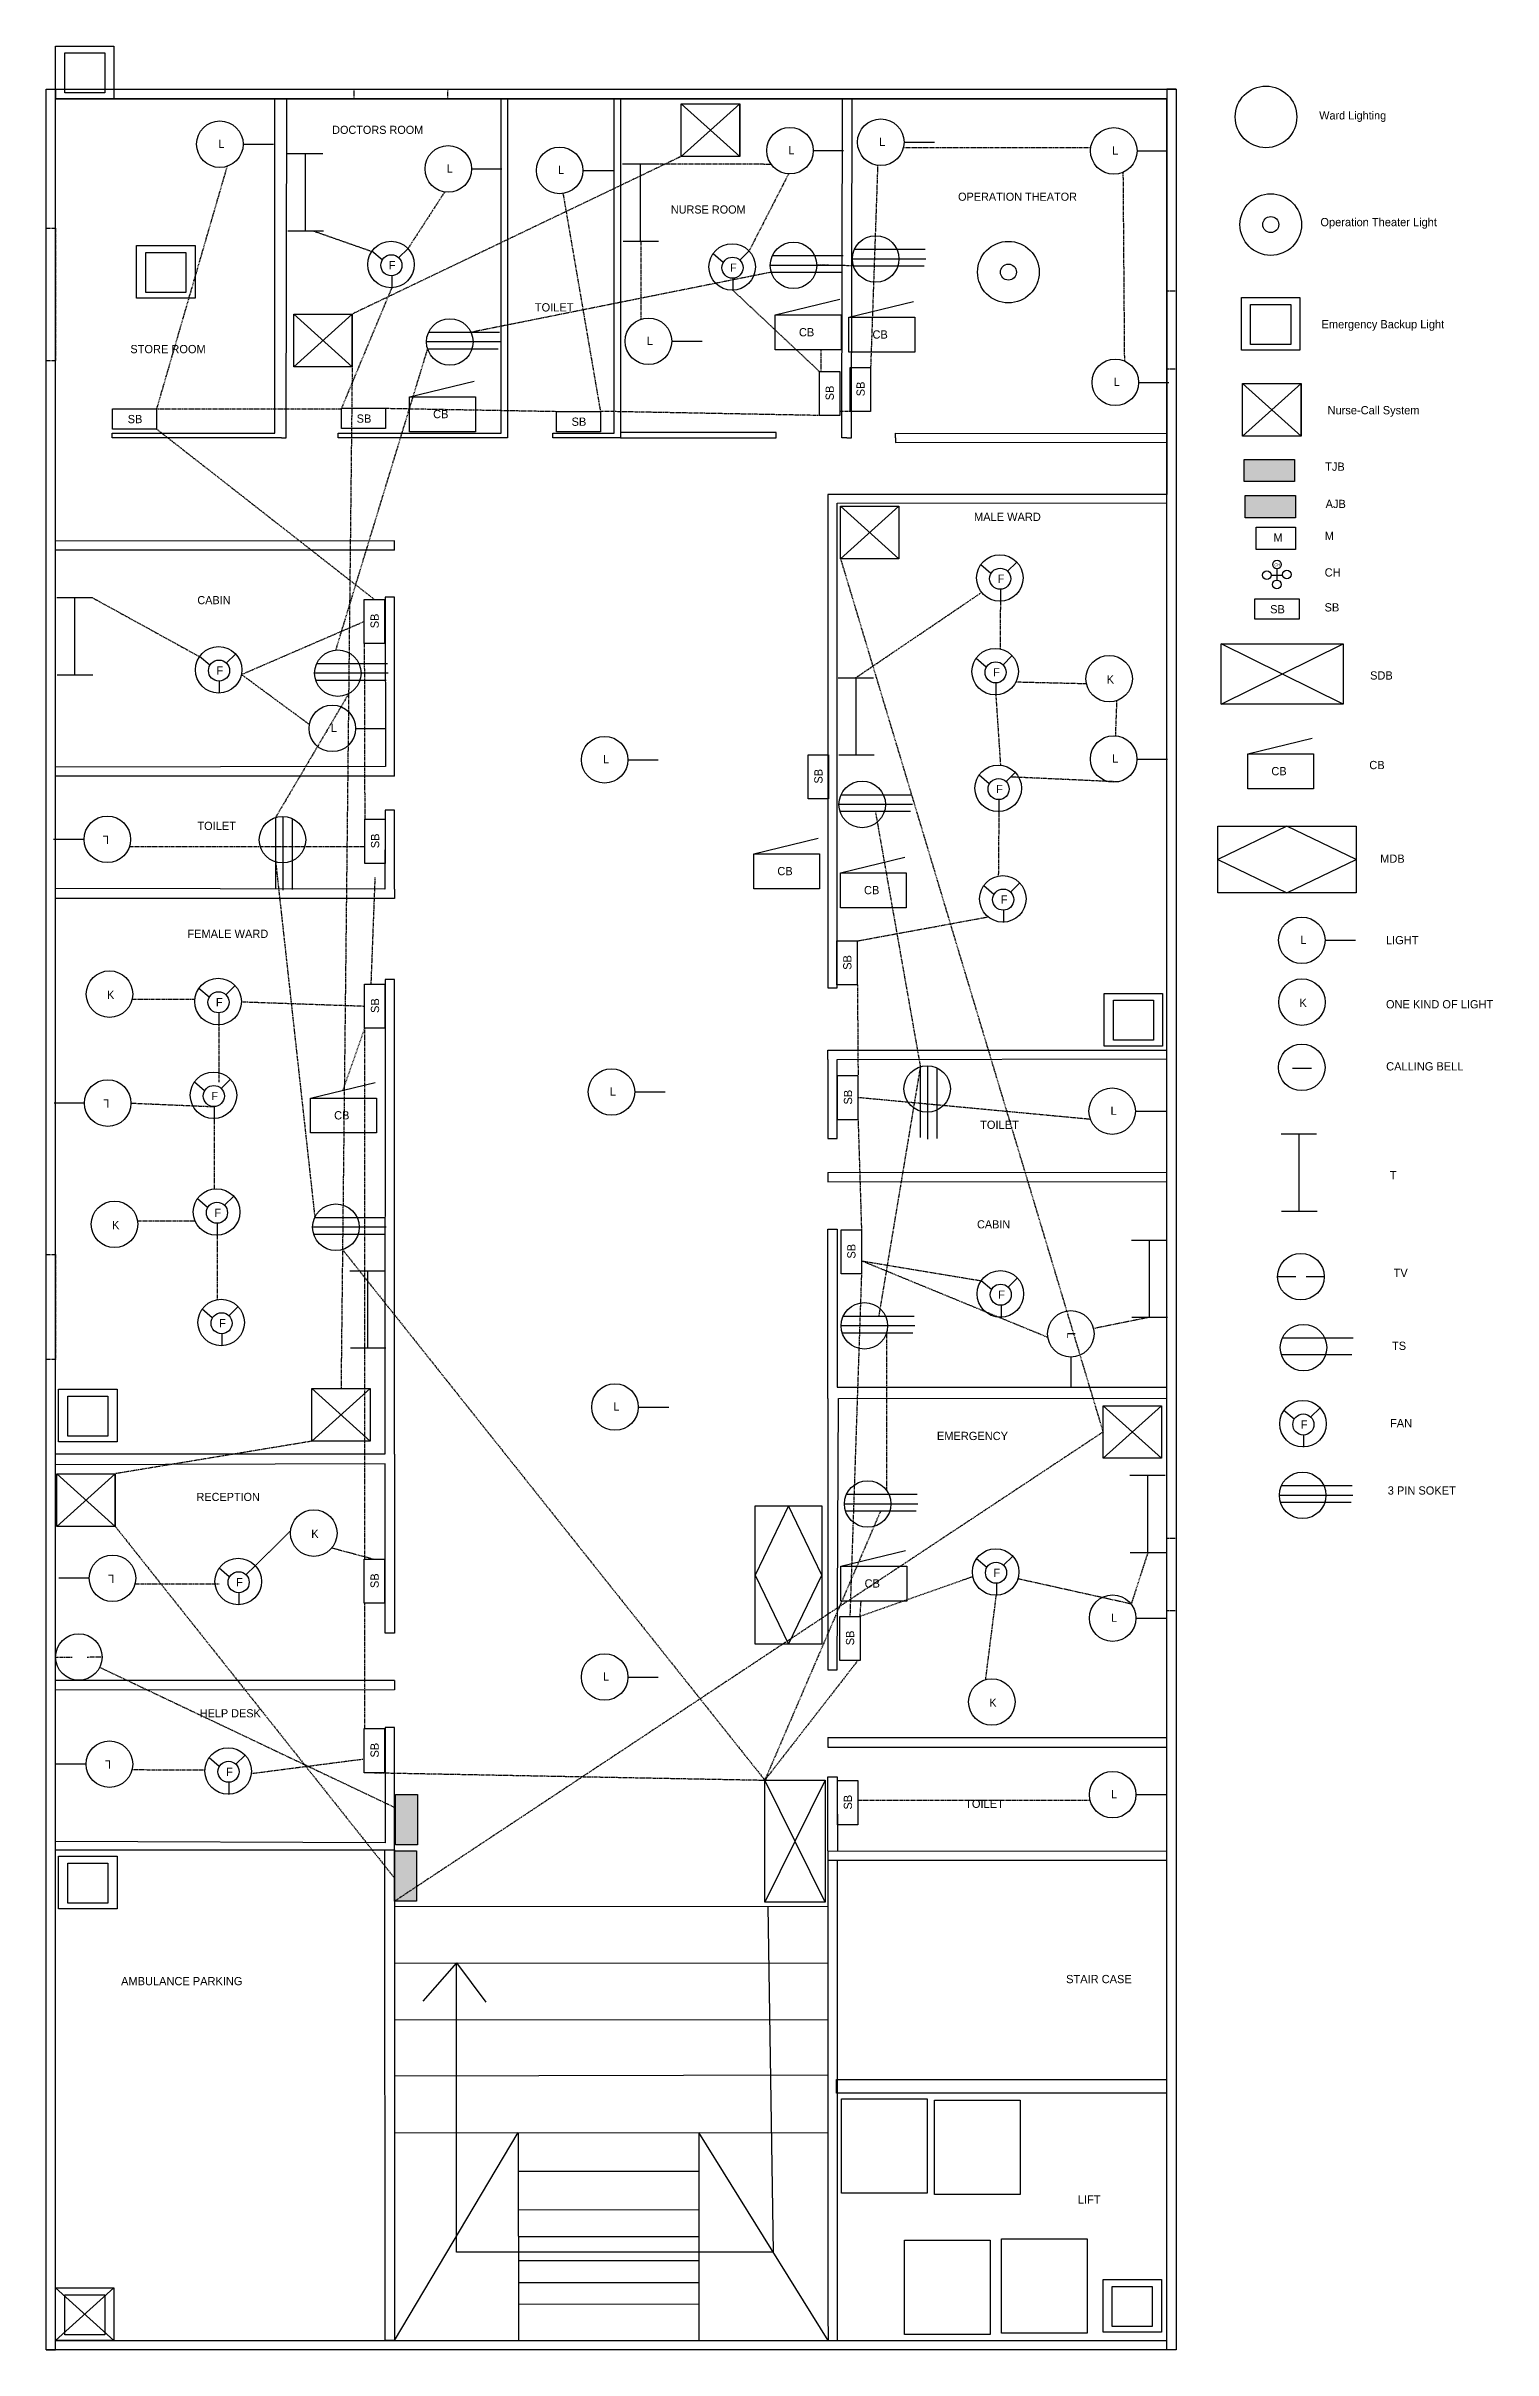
# Model space of a CAD drawing. Header units: feet. Extents: x -1979 to -442, y -751 to 1695.
import ezdxf

# ---------------------------------------------------------------- set-up
doc = ezdxf.new("R2010")
doc.units = ezdxf.units.FT
doc.header["$MEASUREMENT"] = 0
doc.linetypes.add('DASHEDX2', pattern=[1.5, 1, -0.5])

# ---------------------------------------------------------------- blocks, each defined once
blk = doc.blocks.new('Motor')
blk.add_lwpolyline([(-693.8, 1184.2), (-651.8, 1184.2), (-651.8, 1160.7), (-693.8, 1160.7)], close=True)
at = {"insert": (-675.4, 1177.7), "char_height": 8.76, "width": 4664.234, "attachment_point": 1}
blk.add_mtext('M', dxfattribs=at)
blk = doc.blocks.new('Hanging Light')
for p, q in [((-677.7, 1133.4), (-665.6, 1133.4)), ((-671.7, 1139.9), (-671.7, 1128.1))]:
    blk.add_line(p, q)
for centre in [(-682.3, 1133.2), (-671.6, 1144.5), (-671.7, 1123.5), (-661.2, 1134.1)]:
    blk.add_circle(centre, 4.58)
at = {"insert": (-674.4, 1145.8), "char_height": 3, "width": 4.225, "attachment_point": 1}
blk.add_mtext('CH', dxfattribs=at)
blk = doc.blocks.new('SDB')
for p, q in [((-705.7, 975.9), (-576.2, 1040)), ((-576.2, 975.9), (-705.7, 1040))]:
    blk.add_line(p, q)
blk.add_lwpolyline([(-705.7, 1040), (-576.2, 1040), (-576.2, 975.9), (-705.7, 975.9)], close=True)
blk = doc.blocks.new('SB')
blk.add_lwpolyline([(-695, 1108.1), (-648.2, 1108.1), (-648.2, 1086.5), (-695, 1086.5)], close=True)
at = {"insert": (-678.9, 1101.5), "char_height": 8.76, "width": 4664.234, "attachment_point": 1}
blk.add_mtext('SB', dxfattribs=at)
blk = doc.blocks.new('3 PIN SOKET')
for p, q in [((-668.7, 156.7), (-591, 156.7)), ((-668.1, 149.1), (-593, 149.1)), ((-666.8, 166.7), (-591.7, 166.7))]:
    blk.add_line(p, q)
blk.add_circle((-644.4, 156.4), 24.7)
blk = doc.blocks.new('FAN')
for p, q in [((-653.5, 237.2), (-664.3, 246.4)), ((-635.7, 239.7), (-626.2, 249)), ((-643.3, 220.3), (-643.3, 207.5))]:
    blk.add_line(p, q)
for centre, radius in [((-644, 232.4), 24.7), ((-643.6, 231.6), 11.2)]:
    blk.add_circle(centre, radius)
at = {"insert": (-646.3, 236), "char_height": 8.76, "width": 4664.234, "attachment_point": 1}
blk.add_mtext('F', dxfattribs=at)
blk = doc.blocks.new('TS')
for p, q in [((-665.8, 323.5), (-590.7, 323.5)), ((-667.2, 305.9), (-592.1, 305.9))]:
    blk.add_line(p, q)
blk.add_circle((-643.5, 313.2), 24.7)
blk = doc.blocks.new('TUBE LIGHT')
for p, q in [((-667.3, 540.1), (-629.7, 540.1)), ((-648.5, 540.1), (-648.5, 458.1)), ((-666.8, 458.1), (-629.1, 458.1))]:
    blk.add_line(p, q)
blk = doc.blocks.new('ONE KIND OF LIGHT')
blk.add_circle((-645.1, 680), 24.7)
at = {"insert": (-647.8, 683.6), "char_height": 8.76, "width": 4664.234, "attachment_point": 1}
blk.add_mtext('K', dxfattribs=at)
blk = doc.blocks.new('LIGHTT')
blk.add_line((-620.8, 745.6), (-588.2, 745.6))
blk.add_circle((-645.2, 745.6), 24.7)
at = {"insert": (-646.9, 750.5), "char_height": 8.76, "width": 4664.234, "attachment_point": 1}
blk.add_mtext('L', dxfattribs=at)
blk = doc.blocks.new('CB')
blk.add_line((-702.7, 943.6), (-634.1, 960.2))
blk.add_lwpolyline([(-702.7, 943.6), (-632.7, 943.6), (-632.7, 906.5), (-702.7, 906.5)], close=True)
at = {"insert": (-677.6, 929.6), "char_height": 8.76, "width": 4664.234, "attachment_point": 1}
blk.add_mtext('CB', dxfattribs=at)
blk = doc.blocks.new('DTL')
for radius in [32.7, 8.51]:
    blk.add_circle((-678.2, 1505.5), radius)
blk = doc.blocks.new('TELEPHONE')
for p, q in [((-708.1, 1336.9), (-646.1, 1281)), ((-646.1, 1336.9), (-708.1, 1281)), ((-646.1, 1281), (-646.1, 1336.9))]:
    blk.add_line(p, q)
blk.add_lwpolyline([(-708.1, 1336.9), (-646.1, 1336.9), (-646.1, 1281), (-708.1, 1281)], close=True)
blk = doc.blocks.new('TJB')
h = blk.add_hatch(color=256)
h.set_gradient(color1=(9, 135, 3), color2=(9, 125, 3), one_color=1, tint=0.25)
h.paths.add_polyline_path([(-706.6, 1256.2), (-653.1, 1256.2), (-653.1, 1232.7), (-706.6, 1232.7)])
blk.add_lwpolyline([(-706.6, 1256.2), (-653.1, 1256.2), (-653.1, 1232.7), (-706.6, 1232.7)], close=True)
blk = doc.blocks.new('AJB')
h = blk.add_hatch(color=256)
h.set_gradient(color1=(0, 224, 224), color2=(26, 255, 255), one_color=1, tint=0.55)
h.paths.add_polyline_path([(-705.5, 1217.8), (-652, 1217.8), (-652, 1194.3), (-705.5, 1194.3)])
blk.add_lwpolyline([(-705.5, 1217.8), (-652, 1217.8), (-652, 1194.3), (-705.5, 1194.3)], close=True)
blk = doc.blocks.new('BB')
for p, q in [((-661, 866.8), (-734.3, 831.4)), ((-587.6, 831.4), (-661, 866.8)), ((-734.3, 831.4), (-661, 796)), ((-661, 796), (-587.6, 831.4))]:
    blk.add_line(p, q)
blk.add_lwpolyline([(-734.3, 866.8), (-587.6, 866.8), (-587.6, 796), (-734.3, 796)], close=True)

msp = doc.modelspace()

# ---------------------------------------------------------------- linework, layer by layer
for p, q in [((-1978.5, 1649.1), (-778.5, 1649.1)), ((-1978.5, -750.9), (-1978.5, 1649.1)), ((-1978.5, 1649.1), (-1968.5, 1649.1)), ((-1968.5, 1649.1), (-1968.5, 1639.1)), ((-788.5, 1639.2), (-1968.5, 1639.1)), ((-1968.5, -740.9), (-1968.5, 1639.1)), ((-1968.5, 1639.1), (-1728.5, 1639.1)), ((-1735.5, 1284.1), (-1735.7, 1639.1)), ((-1728.5, 1639.1), (-1488.5, 1639.1)), ((-1723.5, 1279.1), (-1723, 1639.1)), ((-1495.5, 1284.1), (-1495.5, 1639.1)), ((-1488.5, 1639.1), (-1488.5, 1279.1)), ((-1488.5, 1639.1), (-1368.5, 1639.1)), ((-1375.5, 1284.1), (-1375.5, 1639.1)), ((-1368.5, 1639.1), (-1368.5, 1279.1)), ((-1368.5, 1639.1), (-1128.5, 1639.1)), ((-1133.5, 1279.1), (-1133.1, 1639.1)), ((-1128.5, 1639.1), (-788.5, 1639.1)), ((-1123.5, 1279.1), (-1122.8, 1639.2)), ((-788.6, -740.9), (-788.5, 1639.2)), ((-778.5, 1649.1), (-788.5, 1649.1)), ((-788.5, 1649.1), (-788.5, 1639.2)), ((-788.5, 1639.1), (-788.5, 1279.1)), ((-778.5, 1649.1), (-778.5, -750.9)), ((-1908.5, 1279.1), (-1908.5, 1284.1)), ((-1908.5, 1284.1), (-1735.5, 1284.1)), ((-1728.5, 1279.1), (-1908.5, 1279.1)), ((-1728.5, 1279.1), (-1723.5, 1279.1)), ((-1668.5, 1279.1), (-1668.5, 1284.1)), ((-1668.5, 1284.1), (-1495.5, 1284.1)), ((-1488.5, 1279.1), (-1668.5, 1279.1)), ((-1440.5, 1279.1), (-1440.5, 1284.1)), ((-1440.5, 1284.1), (-1375.5, 1284.1)), ((-1368.5, 1279.1), (-1440.5, 1279.1)), ((-1128.5, 1279.1), (-1133.5, 1279.1)), ((-1128.5, 1279.1), (-1123.5, 1279.1)), ((-1076.5, 1279.1), (-1076.5, 1284.1)), ((-1076.5, 1284.1), (-788.5, 1283.7)), ((-1076.5, 1279.1), (-1076.5, 1274.2)), ((-1076.5, 1274.2), (-788.5, 1274.4)), ((-788.5, 1279.1), (-788.5, 1219.1)), ((-788.5, 1219.1), (-1148.5, 1219.1)), ((-1148.5, 1219.1), (-1148.5, 1175.1)), ((-1138.5, 1209.6), (-788.5, 1210)), ((-1138.5, 695.1), (-1138.5, 1209.6)), ((-1135, 1206.6), (-1073, 1150.7)), ((-1073, 1206.6), (-1135, 1150.7)), ((-1148.5, 1175.1), (-1148.5, 695.1)), ((-1608.5, 1169.9), (-1968.5, 1169.3)), ((-1608.5, 1159.9), (-1968.5, 1159.9)), ((-1608.5, 1159.9), (-1608.5, 1169.9)), ((-1608.5, 1110), (-1618.5, 1110)), ((-1618.5, 1110), (-1618.1, 930)), ((-1608.5, 930), (-1608.5, 1110)), ((-1618.1, 930), (-1968.5, 929.6)), ((-1968.5, 929.6), (-1968.5, 929.6)), ((-1608.5, 919.9), (-1608.5, 930)), ((-1608.5, 919.9), (-1968.5, 919.9)), ((-1618.5, 883.9), (-1619, 799.9)), ((-1608.5, 883.9), (-1618.5, 883.9)), ((-1608.5, 799.9), (-1608.5, 883.9)), ((-1619, 799.9), (-1968.5, 800.5)), ((-1608.5, 790), (-1968.5, 790)), ((-1608.5, 799.9), (-1608.5, 790)), ((-1618.4, 703.9), (-1618.8, 199.9)), ((-1608.5, 703.9), (-1618.4, 703.9)), ((-1608.5, 199.9), (-1608.5, 703.9)), ((-1148.5, 695.1), (-1138.5, 695.1)), ((-1148.5, 619.1), (-1148.5, 629.1)), ((-1148.5, 629.1), (-788.5, 629)), ((-1148.5, 619.1), (-1148.5, 535.1)), ((-1138.6, 619.1), (-788.5, 619.8)), ((-1138.5, 535.1), (-1138.6, 619.1)), ((-655.2, 609.9), (-635, 609.9)), ((-1148.5, 535.1), (-1138.5, 535.1)), ((-1148.5, 499.1), (-788.5, 499.4)), ((-1148.5, 499.1), (-1148.5, 489.1)), ((-1148.5, 489.1), (-788.5, 489.5)), ((-1148.5, 259.1), (-1148.5, 439.1)), ((-1148.5, 439.1), (-1138.5, 439.1)), ((-1138.5, 439.1), (-1138.5, 271.2)), ((-670.8, 388.6), (-651.5, 388.6)), ((-640.5, 388.6), (-621.2, 388.6)), ((-1696.4, 269.7), (-1634.4, 213.8)), ((-1634.4, 269.7), (-1696.4, 213.8)), ((-1138.5, 271.2), (-788.5, 271.1)), ((-1148.5, 259.1), (-1148.5, -28.9)), ((-1138.5, -28.9), (-1137.2, 259.1)), ((-1137.2, 259.1), (-788.5, 259.4)), ((-856.3, 251.5), (-794.3, 195.7)), ((-794.3, 251.5), (-856.3, 195.7)), ((-1618.8, 199.9), (-1968.5, 200.2)), ((-1608.5, 199.9), (-1608.5, 189.9)), ((-1618.6, 189.9), (-1968.5, 188.9)), ((-1618.5, 9.9), (-1618.6, 189.9)), ((-1608.5, 189.9), (-1608.5, 9.9)), ((-1608.5, 9.9), (-1618.5, 9.9)), ((-1608.5, -40.1), (-1968.5, -40.1)), ((-1608.5, -40.1), (-1608.5, -50.1)), ((-1148.5, -28.9), (-1138.5, -28.9)), ((-1608.5, -50.1), (-1968.5, -50.5)), ((-1608.5, -90), (-1618.5, -90)), ((-1618.5, -90), (-1618.5, -212.6)), ((-1608.5, -210), (-1608.5, -90)), ((-1148.5, -100.9), (-788.5, -100.9)), ((-1148.5, -100.9), (-1148.5, -110.9)), ((-1148.5, -110.9), (-788.5, -110.9)), ((-1148.5, -220.9), (-1148.5, -142.4)), ((-1148.5, -142.4), (-1138.5, -142.4)), ((-1138.5, -142.4), (-1138.3, -220.9)), ((-1618.5, -212.6), (-1968.5, -211.1)), ((-1968.5, -220.1), (-1608.5, -220.1)), ((-1618.5, -740.9), (-1618.8, -220.1)), ((-1608.5, -220.1), (-1608.5, -210)), ((-1608.5, -220.1), (-1608.5, -280.1)), ((-1148.5, -220.9), (-788.5, -221.5)), ((-1148.5, -220.9), (-1148.5, -230.9)), ((-1148.5, -230.9), (-788.5, -230.9)), ((-1148.5, -230.9), (-1148.5, -290.9)), ((-1138.3, -740.9), (-1138.3, -230.9)), ((-1608.5, -280.1), (-1148.5, -279.9)), ((-1608.5, -280.1), (-1608.5, -340.1)), ((-1212.1, -279.9), (-1206.6, -647.1)), ((-1148.5, -290.9), (-1148.5, -350.9)), ((-1608.5, -340.1), (-1608.5, -400.1)), ((-1608.5, -340.1), (-1148.5, -340.2)), ((-1542.8, -340.1), (-1578.4, -380.6)), ((-1542.9, -647.1), (-1542.8, -340.1)), ((-1542.8, -340.1), (-1511.7, -381.8)), ((-1148.5, -350.9), (-1148.5, -410.9)), ((-1608.5, -400.1), (-1608.5, -460.1)), ((-1608.5, -400.1), (-1148.5, -400.4)), ((-1148.5, -410.9), (-1148.5, -470.9)), ((-1608.5, -460.1), (-1148.5, -458.8)), ((-1608.5, -460.1), (-1608.5, -520.1)), ((-1148.5, -470.9), (-1148.5, -530.9)), ((-1608.6, -740.9), (-1477.2, -520.1)), ((-1608.5, -520.1), (-1608.5, -580.1)), ((-1608.5, -520.1), (-1148.5, -520.3)), ((-1477.2, -520.1), (-1476.9, -740.9)), ((-1285.4, -520.2), (-1285.4, -740.9)), ((-1148.3, -740.9), (-1285.4, -520.2)), ((-1148.5, -530.9), (-1148.5, -590.9)), ((-1477.1, -561.1), (-1285.4, -561.1)), ((-1608.5, -580.1), (-1608.5, -640.1)), ((-1477.1, -602.1), (-1285.4, -601.7)), ((-1148.5, -590.9), (-1148.5, -650.9)), ((-1477, -630.5), (-1285.4, -630.5)), ((-1608.5, -640.1), (-1608.5, -700.1)), ((-1206.6, -647.1), (-1542.9, -647.1)), ((-1477, -656.1), (-1285.4, -656.1)), ((-1148.5, -650.9), (-1148.5, -710.9)), ((-1477, -679.5), (-1285.4, -679.5)), ((-1968.5, -685), (-1906.5, -740.9)), ((-1906.5, -685), (-1968.5, -740.9)), ((-1608.5, -700.1), (-1608.6, -740.9)), ((-1477, -702.5), (-1285.4, -702)), ((-1148.5, -710.9), (-1148.3, -740.9)), ((-778.5, -750.9), (-1978.5, -750.9)), ((-1978.5, -750.9), (-1968.5, -750.9)), ((-1968.5, -750.9), (-1968.5, -740.9)), ((-1968.5, -740.9), (-788.6, -740.9)), ((-1608.6, -740.9), (-1618.5, -740.9)), ((-1148.3, -740.9), (-1138.3, -740.9)), ((-788.6, -750.9), (-788.6, -740.9)), ((-778.5, -750.9), (-788.6, -750.9))]:
    msp.add_line(p, q)
at = {"color": 19, "linetype": 'DASHEDX2'}
for p, q in [((-1862.1, 1649.1), (-1801.4, 1649.1)), ((-1653.4, 1649.1), (-1552.1, 1649.1)), ((-1651.5, 1639.1), (-1651.5, 1649.1)), ((-1552.5, 1639.1), (-1651.5, 1639.1)), ((-1552.1, 1649.1), (-1552.5, 1639.1))]:
    msp.add_line(p, q, dxfattribs=at)
at = {"linetype": 'DASHEDX2'}
for p, q in [((-1786.4, 1567.3), (-1861.2, 1310)), ((-1328.8, 1569.9), (-1208.9, 1569.8)), ((-1095.6, 1568.4), (-1103.1, 1353.9)), ((-869.4, 1587), (-1068.3, 1587)), ((-1190.2, 1559.3), (-1232.3, 1477.2)), ((-833.3, 1360.6), (-834.8, 1561.1)), ((-1555.3, 1540.2), (-1594.5, 1479.7)), ((-1429.7, 1538.5), (-1390, 1307.2)), ((-1695.2, 1498.9), (-1632.5, 1477)), ((-1347.1, 1487.9), (-1347, 1405)), ((-1611.6, 1438.2), (-1664.9, 1310.5)), ((-1249.4, 1435.8), (-1157.5, 1349.6)), ((-1155.9, 1372.4), (-1155.9, 1349.6)), ((-1929.6, 1109.5), (-1815.6, 1046.8)), ((-1118.7, 1024.5), (-985.3, 1114.9)), ((-965.3, 1105.4), (-965.6, 1055)), ((-1771.1, 1027.8), (-1640.7, 1084.2)), ((-1699, 974.7), (-1771.1, 1027.8)), ((-970.2, 1006), (-965.2, 931.6)), ((-948.7, 1020), (-874, 1018.2)), ((-842.9, 962.7), (-841.5, 1000.2)), ((-840.2, 913.8), (-954.5, 919)), ((-966.9, 882.1), (-967.5, 813.9)), ((-1890, 845.3), (-1640.2, 845.3)), ((-1117.1, 745), (-978.4, 770.5)), ((-1887.2, 683), (-1820.5, 683)), ((-1771.2, 680.4), (-1640.3, 675.8)), ((-1795.2, 655.7), (-1795.2, 595.1)), ((-1640.3, 652.5), (-1663.5, 586.5)), ((-1888.3, 572.8), (-1800.1, 569)), ((-869.8, 555.5), (-1116.4, 578.6)), ((-1800.1, 556.2), (-1800.1, 481.8)), ((-1881.5, 447.8), (-1820.4, 447.8)), ((-1796.9, 432.3), (-1796.9, 364.2)), ((-914.9, 324), (-1112.8, 405.3)), ((-1112.8, 405.3), (-985.6, 384.2)), ((-806.8, 345.4), (-866.4, 333.4)), ((-1756.7, 81.5), (-1718.9, 118.6)), ((-1675.2, 100.6), (-1629.8, 88.5)), ((-808.7, 95.7), (-826.4, 41)), ((-1884, 62.3), (-1794.7, 62.3)), ((-994.5, 70), (-1114.3, 27.8)), ((-980.9, -39.1), (-969.6, 50.1)), ((-826.4, 41), (-946.7, 67.7)), ((-1114.3, 27.8), (-1113.2, 44.1)), ((-1114.3, 27.8), (-1114.3, 27.8)), ((-1887.3, -134.8), (-1809.9, -135.2)), ((-1760.6, -138.9), (-1640.6, -123.4)), ((-870.1, -167.6), (-1116.5, -167.6))]:
    msp.add_line(p, q, dxfattribs=at)
at = {"color": 78, "linetype": 'DASHEDX2'}
for p, q in [((-1304.1, 1577.9), (-1653.5, 1410.5)), ((-1653.5, 1354.6), (-1665.4, 269.7)), ((-1135, 1150.7), (-856.3, 223.6)), ((-856.3, 223.6), (-1608.5, -274.5)), ((-1696.4, 213.8), (-1905.1, 179.3)), ((-1905.1, 123.4), (-1608.5, -250.1))]:
    msp.add_line(p, q, dxfattribs=at)
at = {"color": 12, "linetype": 'DASHEDX2'}
for p, q in [((-1208.7, 1454.9), (-1527.4, 1391.1)), ((-1121.3, 1461.7), (-1160.3, 1462.5)), ((-1573.6, 1373.6), (-1671.1, 1053.8)), ((-1657.3, 1007.3), (-1734.8, 876.2)), ((-1098.1, 882.6), (-1050.3, 611.5)), ((-1734.8, 828.8), (-1693.2, 451.3)), ((-1050.3, 611.5), (-1094.5, 346.5)), ((-1663.8, 417.3), (-1215.4, -146)), ((-1086.1, 329), (-1086.1, 161.5)), ((-1092.4, 139.9), (-1215.4, -146))]:
    msp.add_line(p, q, dxfattribs=at)
at = {"color": 214, "linetype": 'DASHEDX2'}
for p, q in [((-1861.2, 1310), (-1664.9, 1310)), ((-1618.2, 1310.5), (-1436.7, 1307.2)), ((-1157.5, 1302.8), (-1390, 1307.2)), ((-1123.5, 1307.1), (-1135.9, 1307.1)), ((-1861.2, 1288.4), (-1629.9, 1107.5)), ((-1640.7, 1060.8), (-1640.2, 874.1)), ((-1629.4, 812.2), (-1633.7, 699.2)), ((-1117.1, 698.2), (-1116.4, 602)), ((-1640.3, 652.5), (-1640.6, 88.5)), ((-1116.4, 555.2), (-1112.8, 438.4)), ((-1112.8, 391.7), (-1125.1, 27.8)), ((-1640.6, 41.8), (-1640.6, -91.3)), ((-1116.5, -18.9), (-1215.4, -146)), ((-1629.8, -138.1), (-1215.4, -146))]:
    msp.add_line(p, q, dxfattribs=at)
at = {"color": 255, "linetype": 'DASHEDX2'}
for p, q in [((-1968.5, -15.5), (-1950.8, -15.5)), ((-1934.8, -15.3), (-1919.1, -15))]:
    msp.add_line(p, q, dxfattribs=at)
at = {"color": 130, "linetype": 'DASHEDX2'}
msp.add_line((-1921.6, -26.2), (-1607.6, -175.3), dxfattribs=at)
for points in [[(-1968.5, 1695), (-1906.5, 1695), (-1906.5, 1639.1), (-1968.5, 1639.1)], [(-1958.8, 1687.7), (-1916.2, 1687.7), (-1916.2, 1645.2), (-1958.8, 1645.2)], [(-1882.4, 1483.2), (-1820.4, 1483.2), (-1820.4, 1427.3), (-1882.4, 1427.3)], [(-1872.7, 1475.9), (-1830.2, 1475.9), (-1830.2, 1433.4), (-1872.7, 1433.4)], [(-709.3, 1428), (-647.3, 1428), (-647.3, 1372.1), (-709.3, 1372.1)], [(-699.6, 1420.7), (-657, 1420.7), (-657, 1378.2), (-699.6, 1378.2)], [(-1368.6, 1279), (-1203.3, 1279), (-1203.3, 1284.9), (-1368.6, 1284.9)], [(-1135, 1206.6), (-1073, 1206.6), (-1073, 1150.7), (-1135, 1150.7)], [(-855, 689.3), (-793, 689.3), (-793, 633.4), (-855, 633.4)], [(-845.3, 682), (-802.7, 682), (-802.7, 639.5), (-845.3, 639.5)], [(-1965.2, 269.1), (-1903.2, 269.1), (-1903.2, 213.2), (-1965.2, 213.2)], [(-1696.4, 269.7), (-1634.4, 269.7), (-1634.4, 213.8), (-1696.4, 213.8)], [(-1955.5, 261.8), (-1912.9, 261.8), (-1912.9, 219.3), (-1955.5, 219.3)], [(-856.3, 251.5), (-794.3, 251.5), (-794.3, 195.7), (-856.3, 195.7)], [(-1965.2, -226.7), (-1903.2, -226.7), (-1903.2, -282.6), (-1965.2, -282.6)], [(-1955.5, -234), (-1912.9, -234), (-1912.9, -276.5), (-1955.5, -276.5)], [(-1139.4, -463.9), (-789, -463.9), (-789, -478.5), (-1139.4, -478.5)], [(-1134, -484.4), (-1042.9, -484.4), (-1042.9, -584.4), (-1134, -584.4)], [(-1035.3, -485.9), (-944.3, -485.9), (-944.3, -586), (-1035.3, -586)], [(-1067.2, -634.5), (-976.2, -634.5), (-976.2, -734.6), (-1067.2, -734.6)], [(-964, -633), (-873, -633), (-873, -733.1), (-964, -733.1)], [(-856.3, -676.3), (-794.3, -676.3), (-794.3, -732.2), (-856.3, -732.2)], [(-846.6, -683.6), (-804, -683.6), (-804, -726.1), (-846.6, -726.1)], [(-1968.5, -685), (-1906.5, -685), (-1906.5, -740.9), (-1968.5, -740.9)], [(-1968.5, -685), (-1906.5, -685), (-1906.5, -740.9), (-1968.5, -740.9)], [(-1958.8, -692.3), (-1916.3, -692.3), (-1916.3, -734.8), (-1958.8, -734.8)]]:
    msp.add_lwpolyline(points, close=True)
at = {"color": 19, "linetype": 'DASHEDX2'}
for points in [[(-1978.5, 1501.7), (-1968.5, 1501.7), (-1968.5, 1361), (-1978.5, 1361)], [(-788.5, 1435.3), (-778.5, 1435.3), (-778.5, 1351.9), (-788.5, 1351.9)], [(-1978.5, 412.1), (-1968.5, 412.1), (-1968.5, 300.6), (-1978.5, 300.6)], [(-788.5, 111), (-778.5, 111), (-778.5, 33.6), (-788.5, 33.6)]]:
    msp.add_lwpolyline(points, close=True, dxfattribs=at)
for centre, radius in [((-683.3, 1619.8), 32.7), ((-645.3, 610.7), 24.7), ((-646.2, 388.5), 24.7), ((-1943.8, -15.3), 24.7)]:
    msp.add_circle(centre, radius)

# ---------------------------------------------------------------- block references
for name, p in [('LIGHTT', (-1148.8, 845.2)), ('TELEPHONE', (-596, 296.9)), ('LIGHTT', (-447.1, 847.3)), ('LIGHTT', (-543.5, 838.4)), ('LIGHTT', (-199.7, 838.1)), ('TUBE LIGHT', (-1055, 1040.8)), ('LIGHTT', (-906.3, 819)), ('LIGHTT', (-788.1, 817.4)), ('TUBE LIGHT', (-699.1, 1029.8)), ('DTL', (0, 0)), ('3 PIN SOKET', (-453.3, 1312.6)), ('FAN', (-968.3, 1230.7)), ('FAN', (-606.1, 1228.1)), ('3 PIN SOKET', (-540.6, 1305.8)), ('DTL', (-278.6, -50.5)), ('CB', (-501.6, 466)), ('CB', (-423.5, 463.6)), ('TELEPHONE', (-1007.5, 73.6)), ('3 PIN SOKET', (-905.5, 1224.5)), ('LIGHTT', (-693.8, 636)), ('LIGHTT', (-198.1, 592.4)), ('CB', (-890, 379.1)), ('TELEPHONE', (0, 0)), ('SB', (-1213, 201.9)), ('SB', (-969.9, 202.4)), ('SB', (-741.7, 199.1)), ('TJB', (0, 0)), ('AJB', (0, 0)), ('Motor', (0, 0)), ('FAN', (-321.9, 897.9)), ('Hanging Light', (0, 0)), ('TUBE LIGHT', (-1299.9, 569.4)), ('SB', (0, 0)), ('FAN', (-1151.3, 800.4)), ('3 PIN SOKET', (-1024.4, 872.8)), ('FAN', (-326.8, 798.5)), ('SDB', (-25.2, 20.3)), ('ONE KIND OF LIGHT', (-204.7, 343.4)), ('TUBE LIGHT', (-470.2, 484.3)), ('LIGHTT', (-1029.4, 225)), ('LIGHTT', (-740.3, 191.7)), ('LIGHTT', (-199.8, 192.5)), ('CB', (0, 0)), ('FAN', (-323.6, 674.6)), ('3 PIN SOKET', (-467.6, 733.5)), ('BB', (0, 0)), ('CB', (-524.5, -106.1)), ('CB', (-432.5, -126.3)), ('FAN', (-318.7, 557.2)), ('LIGHTT', (0, 0)), ('ONE KIND OF LIGHT', (-1266.1, 8.5)), ('FAN', (-1151.9, 448.2)), ('ONE KIND OF LIGHT', (0, 0)), ('FAN', (-1156.8, 348.7)), ('CB', (-995.1, -365.4)), ('LIGHTT', (-733, -161)), ('LIGHTT', (-201.4, -181.4)), ('TUBE LIGHT', (0, 0)), ('ONE KIND OF LIGHT', (-1260.8, -235.9)), ('FAN', (-1153.5, 224.8)), ('3 PIN SOKET', (-1026.4, 284.6)), ('TUBE LIGHT', (-158.8, -112.7)), ('TUBE LIGHT', (-988.6, -145.3)), ('FAN', (-321.3, 137.8)), ('FAN', (-1148.6, 107.5)), ('3 PIN SOKET', (-465.3, 179.9)), ('TS', (0, 0)), ('LIGHTT', (-729.3, -495.5)), ('FAN', (0, 0)), ('TELEPHONE', (-1259.1, -1157.6)), ('3 PIN SOKET', (-461.8, -9.2)), ('TUBE LIGHT', (-160.7, -362.4)), ('3 PIN SOKET', (0, 0)), ('ONE KIND OF LIGHT', (-1049.2, -563.7)), ('FAN', (-326.3, -157.4)), ('FAN', (-1130.5, -167.5)), ('CB', (-431.9, -862.4)), ('LIGHTT', (-200.9, -719.6)), ('LIGHTT', (-740.3, -782.1)), ('ONE KIND OF LIGHT', (-329.3, -743)), ('FAN', (-1141.2, -368.7)), ('LIGHTT', (-200.9, -907))]:
    msp.add_blockref(name, p)
for name, p, rotation in [('SB', (-49.4, 1997.8), 90), ('SB', (-16.6, 2002.1), 90), ('SB', (-532.6, 1755.8), 90), ('SB', (-61.4, 1590.9), 90), ('LIGHTT', (-2558.7, 1598.4), 180), ('3 PIN SOKET', (-1883.9, 208), 270), ('SB', (-532.1, 1522.3), 90), ('SB', (-30.7, 1393.2), 90), ('SB', (-532.2, 1347.4), 90), ('3 PIN SOKET', (-1199.4, -56.6), 270), ('LIGHTT', (-2558.3, 1318.4), 180), ('SB', (-30, 1250.2), 90), ('SB', (-26.4, 1086.6), 90), ('LIGHTT', (-1636.1, -317.4), 270), ('BB', (-359, 732.7), 90), ('LIGHTT', (-2553.2, 813.9), 180), ('SB', (-532.6, 736.8), 90), ('SB', (-27.8, 676.1), 90), ('SB', (-532.6, 556.9), 90), ('LIGHTT', (-2556.5, 616.6), 180), ('SDB', (-175.4, 430.2), 90), ('SB', (-30.1, 501.7), 90), ('AJB', (-389.8, 490.9), 90), ('TJB', (-352.5, 432.1), 90)]:
    msp.add_blockref(name, p, dxfattribs=dict(rotation=rotation))

# ---------------------------------------------------------------- texts
at = {"attachment_point": 1}
for s, insert, char_height, width in [('Ward Lighting', (-626.8, 1625.7), 8.623, 9436.543), ('DOCTORS ROOM', (-1674.8, 1610.4), 8.623, 9436.543), ('NURSE ROOM', (-1315.2, 1525.8), 8.62, 9436.543), ('OPERATION THEATOR', (-1010.2, 1539.4), 8.623, 9436.543), ('Operation Theater Light', (-625.5, 1512.5), 8.758, 4664.234), ('TOILET', (-1459.6, 1422), 8.76, 4664.234), ('Emergency Backup Light', (-624.3, 1404.1), 8.758, 4664.234), ('STORE ROOM', (-1889.1, 1377.7), 8.76, 4664.234), ('Nurse-Call System', (-617.9, 1312.8), 8.758, 4664.234), ('TJB', (-620.5, 1252.9), 8.76, 4664.234), ('MALE WARD', (-993.3, 1199.6), 8.76, 4664.234), ('AJB', (-620, 1213.3), 8.76, 4664.234), ('M', (-620.9, 1179.4), 8.76, 4664.234), ('CH', (-621, 1140.6), 8.76, 4664.234), ('CABIN', (-1817.9, 1111.1), 8.62, 9436.543), ('SB', (-621.1, 1103.5), 8.76, 4664.234), ('SDB', (-572.8, 1031.2), 8.76, 4664.234), ('CB', (-573.6, 936.1), 8.76, 4664.234), ('TOILET', (-1817.9, 871.5), 8.76, 4664.234), ('MDB', (-562.1, 836.7), 8.76, 4664.234), ('FEMALE WARD', (-1828.5, 756.9), 8.758, 4664.234), ('LIGHT', (-555.9, 750.2), 8.76, 4664.234), ('ONE KIND OF LIGHT', (-555.9, 682.1), 8.758, 4664.234), ('CALLING BELL', (-555.7, 616.2), 8.758, 4664.234), ('TOILET', (-986.8, 554.2), 8.76, 4664.234), ('T', (-551.8, 500.6), 8.76, 4664.234), ('CABIN', (-990.1, 448.4), 8.62, 9436.543), ('TV', (-547.8, 396.9), 8.76, 4664.234), ('TS', (-549.5, 319.5), 8.76, 4664.234), ('EMERGENCY', (-1032.7, 223.8), 8.76, 4664.234), ('FAN', (-551.6, 237.4), 8.76, 4664.234), ('RECEPTION', (-1818.8, 159), 8.62, 9436.543), ('3 PIN SOKET', (-554, 165.9), 8.758, 4664.234), ('HELP DESK', (-1815.3, -70.7), 8.62, 9436.543), ('TOILET', (-1002.7, -166.7), 8.76, 4664.234), ('AMBULANCE PARKING', (-1898.9, -355), 8.758, 4664.234), ('STAIR CASE', (-895.5, -352.8), 8.76, 4664.234), ('LIFT', (-883.1, -586.8), 8.76, 4664.234)]:
    msp.add_mtext(s, dxfattribs=dict(at, insert=insert, char_height=char_height, width=width))

doc.saveas('drawing.dxf')
